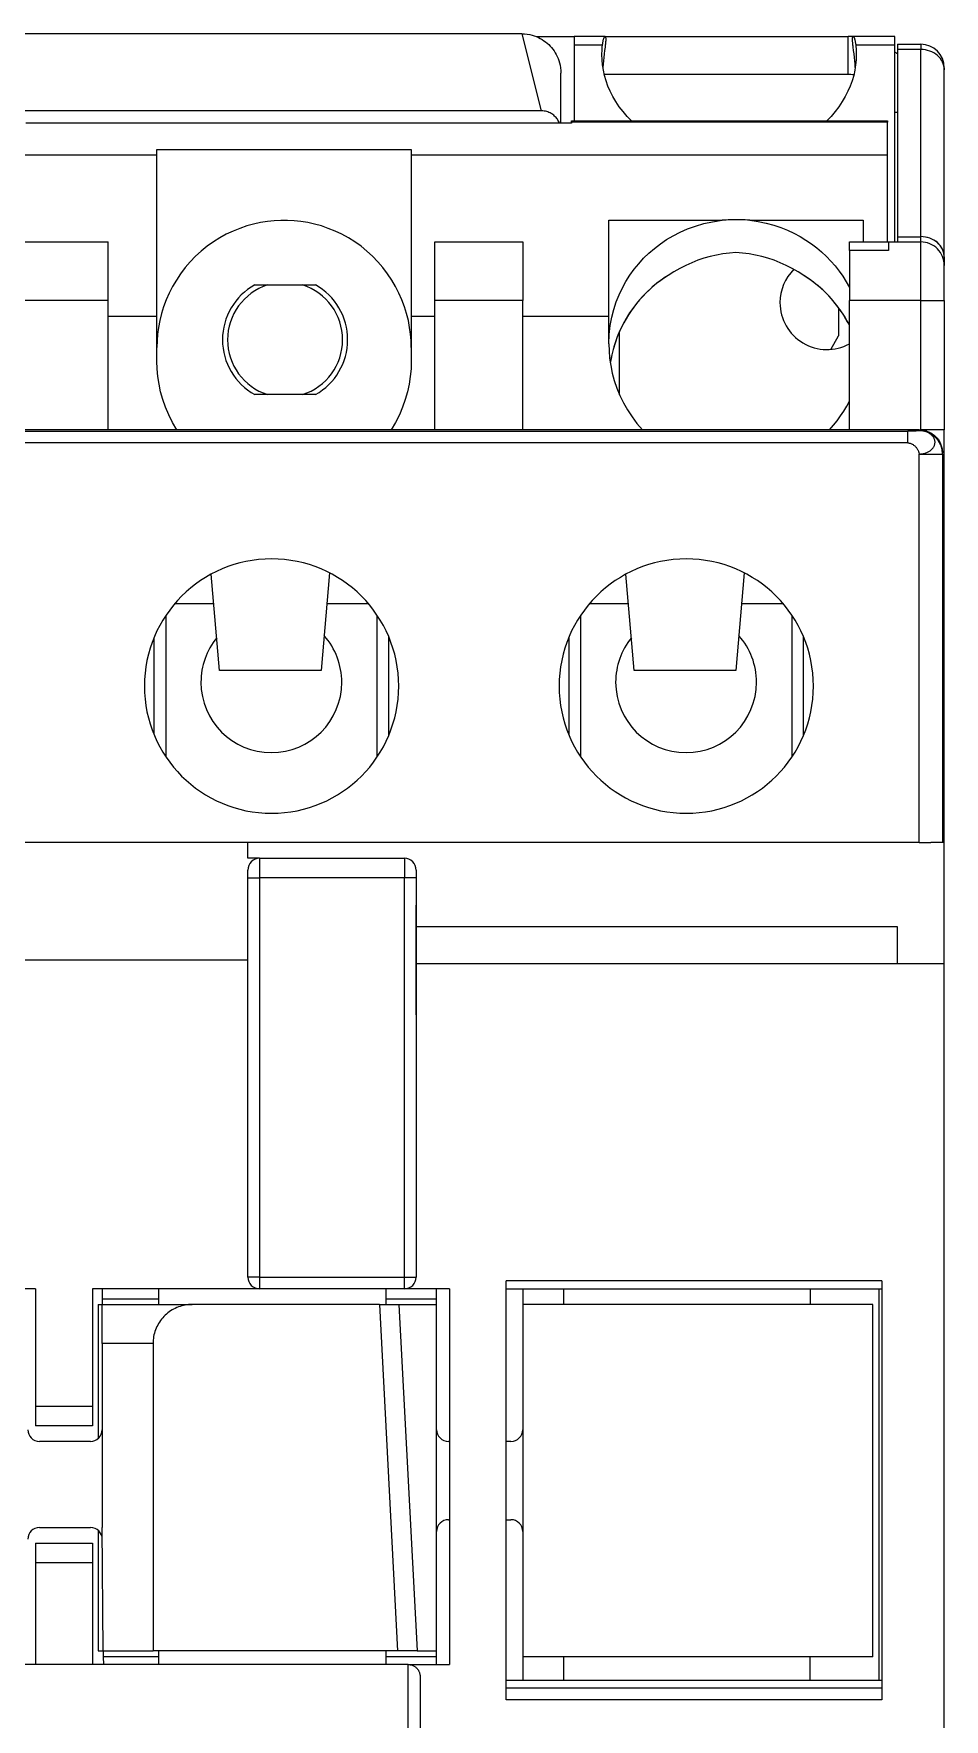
# Model space of a CAD drawing. Extents: x -20 to 1437, y -5898 to 436.
# Drawn here: x 613.5 to 636.77, y 63.1 to 106.17 of the extents above; entities that cross this region are included whole.
import ezdxf

# ---------------------------------------------------------------- set-up
doc = ezdxf.new("R2010")
doc.units = 0
doc.layers.add('MAIN-1', color=7, linetype='Continuous')

msp = doc.modelspace()

# ---------------------------------------------------------------- linework, layer by layer
at = {"layer": 'MAIN-1'}
for p, q in [((625.971, 106.167), (602.571, 106.167)), ((625.971, 106.167), (626.043, 106.165)), ((625.971, 106.167), (626.471, 104.197)), ((626.043, 106.165), (626.111, 106.158)), ((626.111, 106.158), (626.174, 106.147)), ((626.174, 106.147), (626.234, 106.133)), ((626.234, 106.133), (626.291, 106.115)), ((626.291, 106.115), (626.345, 106.094)), ((626.337, 106.097), (627.311, 106.097)), ((626.345, 106.094), (626.396, 106.071)), ((626.396, 106.071), (626.445, 106.046)), ((626.445, 106.046), (626.492, 106.019)), ((626.492, 106.019), (626.537, 105.989)), ((626.537, 105.989), (626.58, 105.958)), ((626.58, 105.958), (626.621, 105.924)), ((628.1, 106.097), (627.311, 106.097)), ((627.311, 106.097), (627.311, 104.843)), ((628.046, 105.952), (628.049, 105.97)), ((628.049, 105.97), (628.052, 105.987)), ((628.052, 105.987), (628.056, 106.002)), ((628.056, 106.002), (628.059, 106.017)), ((628.059, 106.017), (628.063, 106.031)), ((628.063, 106.031), (628.067, 106.043)), ((628.067, 106.043), (628.071, 106.054)), ((628.071, 106.054), (628.075, 106.064)), ((628.075, 106.064), (628.079, 106.073)), ((628.079, 106.073), (628.082, 106.081)), ((628.082, 106.081), (628.086, 106.087)), ((628.086, 106.087), (628.09, 106.091)), ((628.09, 106.091), (628.093, 106.095)), ((628.093, 106.095), (628.096, 106.097)), ((628.096, 106.097), (628.1, 106.097)), ((628.1, 106.097), (628.103, 106.097)), ((628.1, 106.097), (634.312, 106.097)), ((628.103, 106.097), (628.106, 106.094)), ((628.106, 106.094), (628.109, 106.09)), ((628.109, 106.09), (628.111, 106.084)), ((628.111, 106.084), (628.113, 106.077)), ((628.113, 106.077), (628.114, 106.068)), ((628.114, 105.963), (628.113, 105.943)), ((628.114, 106.068), (628.116, 106.057)), ((628.116, 105.982), (628.114, 105.963)), ((628.116, 106.057), (628.116, 106.045)), ((628.116, 106.045), (628.117, 106.031)), ((628.117, 106.016), (628.116, 106)), ((628.116, 106), (628.116, 105.982)), ((628.117, 106.031), (628.117, 106.016)), ((634.312, 105.124), (634.312, 106.097)), ((634.333, 106.097), (634.312, 106.097)), ((634.354, 106.097), (634.333, 106.097)), ((634.374, 106.096), (634.354, 106.097)), ((634.395, 106.096), (634.374, 106.096)), ((634.416, 106.095), (634.395, 106.096)), ((634.436, 106.093), (634.416, 106.095)), ((634.426, 106.044), (634.427, 106.056)), ((634.426, 106.03), (634.426, 106.044)), ((634.426, 106.015), (634.426, 106.03)), ((634.426, 105.999), (634.426, 106.015)), ((634.427, 105.981), (634.426, 105.999)), ((634.427, 106.056), (634.428, 106.067)), ((634.428, 105.962), (634.427, 105.981)), ((634.428, 106.067), (634.43, 106.076)), ((634.43, 105.942), (634.428, 105.962)), ((634.43, 106.076), (634.432, 106.084)), ((634.432, 106.084), (634.434, 106.09)), ((634.434, 106.09), (634.437, 106.094)), ((634.437, 106.094), (634.44, 106.097)), ((634.44, 106.097), (634.443, 106.097)), ((635.506, 106.097), (634.443, 106.097)), ((634.443, 106.097), (634.446, 106.097)), ((634.446, 106.097), (634.45, 106.095)), ((634.45, 106.095), (634.453, 106.091)), ((634.453, 106.091), (634.457, 106.087)), ((634.457, 106.087), (634.46, 106.081)), ((634.46, 106.081), (634.464, 106.073)), ((634.464, 106.073), (634.468, 106.064)), ((634.468, 106.064), (634.472, 106.054)), ((634.472, 106.054), (634.476, 106.043)), ((634.476, 106.043), (634.479, 106.031)), ((634.479, 106.031), (634.483, 106.017)), ((634.483, 106.017), (634.487, 106.002)), ((634.487, 106.002), (634.49, 105.987)), ((634.49, 105.987), (634.494, 105.97)), ((634.494, 105.97), (634.497, 105.952)), ((635.506, 105.871), (635.506, 106.097)), ((626.621, 105.924), (626.66, 105.889)), ((626.66, 105.889), (626.697, 105.851)), ((626.697, 105.851), (626.732, 105.812)), ((626.732, 105.812), (626.765, 105.771)), ((626.765, 105.771), (626.796, 105.727)), ((626.796, 105.727), (626.825, 105.682)), ((626.825, 105.682), (626.852, 105.634)), ((626.852, 105.634), (626.877, 105.585)), ((626.877, 105.585), (626.9, 105.533)), ((626.9, 105.533), (626.92, 105.479)), ((628.034, 105.871), (627.311, 105.871)), ((628.021, 105.635), (628.022, 105.675)), ((628.025, 105.504), (628.021, 105.635)), ((628.022, 105.675), (628.023, 105.714)), ((628.023, 105.714), (628.025, 105.754)), ((628.025, 105.754), (628.027, 105.793)), ((628.027, 105.793), (628.03, 105.832)), ((628.03, 105.832), (628.034, 105.871)), ((628.034, 105.871), (628.037, 105.893)), ((628.037, 105.893), (628.04, 105.914)), ((628.04, 105.914), (628.043, 105.933)), ((628.043, 105.933), (628.046, 105.952)), ((628.07, 105.563), (628.061, 105.476)), ((628.079, 105.649), (628.07, 105.563)), ((628.089, 105.736), (628.079, 105.649)), ((628.1, 105.822), (628.089, 105.736)), ((628.103, 105.849), (628.1, 105.822)), ((628.106, 105.875), (628.103, 105.849)), ((628.109, 105.899), (628.106, 105.875)), ((628.111, 105.921), (628.109, 105.899)), ((628.113, 105.943), (628.111, 105.921)), ((634.432, 105.921), (634.43, 105.942)), ((634.434, 105.898), (634.432, 105.921)), ((634.437, 105.874), (634.434, 105.898)), ((634.44, 105.849), (634.437, 105.874)), ((634.443, 105.822), (634.44, 105.849)), ((634.454, 105.736), (634.443, 105.822)), ((634.464, 105.649), (634.454, 105.736)), ((634.473, 105.563), (634.464, 105.649)), ((634.481, 105.476), (634.473, 105.563)), ((634.497, 105.952), (634.5, 105.933)), ((634.5, 105.933), (634.503, 105.914)), ((634.503, 105.914), (634.506, 105.893)), ((634.506, 105.893), (634.508, 105.871)), ((634.508, 105.871), (634.512, 105.832)), ((635.506, 105.871), (634.508, 105.871)), ((634.512, 105.832), (634.515, 105.793)), ((634.515, 105.793), (634.518, 105.754)), ((634.521, 105.635), (634.517, 105.504)), ((634.518, 105.754), (634.52, 105.714)), ((634.52, 105.714), (634.521, 105.675)), ((634.521, 105.675), (634.521, 105.635)), ((635.506, 100.851), (635.506, 105.871)), ((635.517, 105.694), (635.506, 105.702)), ((635.528, 105.685), (635.517, 105.694)), ((635.539, 105.677), (635.528, 105.685)), ((635.55, 105.669), (635.539, 105.677)), ((635.561, 105.66), (635.55, 105.669)), ((635.571, 105.651), (635.561, 105.66)), ((635.571, 105.897), (635.571, 105.763)), ((635.571, 105.897), (636.171, 105.897)), ((635.571, 105.763), (635.571, 100.981)), ((636.171, 105.763), (635.571, 105.763)), ((636.171, 105.897), (636.171, 105.763)), ((636.171, 100.981), (636.171, 105.763)), ((626.92, 105.479), (626.937, 105.422)), ((626.937, 105.422), (626.952, 105.362)), ((626.952, 105.362), (626.962, 105.298)), ((626.962, 105.298), (626.969, 105.23)), ((626.969, 105.23), (626.971, 105.158)), ((626.971, 103.878), (626.971, 105.158)), ((628.038, 105.371), (628.025, 105.504)), ((628.058, 105.237), (628.038, 105.371)), ((628.054, 105.39), (628.047, 105.304)), ((628.061, 105.476), (628.054, 105.39)), ((628.088, 105.102), (628.058, 105.237)), ((634.312, 105.124), (628.082, 105.124)), ((628.127, 104.967), (628.088, 105.102)), ((634.455, 105.102), (634.416, 104.967)), ((634.484, 105.237), (634.455, 105.102)), ((634.489, 105.39), (634.481, 105.476)), ((634.505, 105.371), (634.484, 105.237)), ((634.496, 105.303), (634.489, 105.39)), ((634.517, 105.504), (634.505, 105.371)), ((636.771, 105.297), (636.771, 105.244)), ((636.771, 100.461), (636.771, 105.244)), ((627.311, 104.843), (627.311, 103.939)), ((628.175, 104.831), (628.127, 104.967)), ((628.233, 104.696), (628.175, 104.831)), ((628.301, 104.563), (628.233, 104.696)), ((634.309, 104.696), (634.241, 104.563)), ((634.368, 104.831), (634.309, 104.696)), ((634.416, 104.967), (634.368, 104.831)), ((628.379, 104.432), (628.301, 104.563)), ((628.465, 104.303), (628.379, 104.432)), ((628.561, 104.177), (628.465, 104.303)), ((634.077, 104.303), (633.982, 104.177)), ((634.164, 104.432), (634.077, 104.303)), ((634.241, 104.563), (634.164, 104.432)), ((626.471, 104.197), (602.071, 104.197)), ((627.246, 103.878), (613.296, 103.878)), ((626.509, 104.196), (626.471, 104.197)), ((626.545, 104.192), (626.509, 104.196)), ((626.578, 104.186), (626.545, 104.192)), ((626.609, 104.178), (626.578, 104.186)), ((626.639, 104.168), (626.609, 104.178)), ((626.667, 104.157), (626.639, 104.168)), ((626.693, 104.145), (626.667, 104.157)), ((626.719, 104.131), (626.693, 104.145)), ((626.743, 104.116), (626.719, 104.131)), ((626.766, 104.1), (626.743, 104.116)), ((626.788, 104.083), (626.766, 104.1)), ((626.809, 104.064), (626.788, 104.083)), ((626.829, 104.045), (626.809, 104.064)), ((626.848, 104.024), (626.829, 104.045)), ((626.865, 104.003), (626.848, 104.024)), ((626.882, 103.98), (626.865, 104.003)), ((626.897, 103.956), (626.882, 103.98)), ((626.912, 103.931), (626.897, 103.956)), ((626.925, 103.905), (626.912, 103.931)), ((626.937, 103.878), (626.925, 103.905)), ((627.246, 103.909), (627.246, 103.939)), ((627.246, 103.939), (635.321, 103.939)), ((635.321, 103.909), (627.246, 103.909)), ((627.246, 103.909), (627.246, 103.878)), ((628.665, 104.056), (628.561, 104.177)), ((628.778, 103.939), (628.665, 104.056)), ((633.877, 104.056), (633.765, 103.939)), ((633.982, 104.177), (633.877, 104.056)), ((635.321, 103.939), (635.321, 103.909)), ((635.321, 103.076), (635.321, 103.909)), ((593.171, 103.076), (616.646, 103.076)), ((616.646, 103.076), (616.646, 103.205)), ((616.646, 103.205), (623.146, 103.205)), ((616.646, 98.947), (616.646, 103.076)), ((623.146, 103.205), (623.146, 103.076)), ((623.146, 103.076), (623.146, 98.947)), ((623.146, 103.076), (635.321, 103.076)), ((635.321, 100.847), (635.321, 103.076)), ((618.942, 101.254), (618.766, 101.194)), ((619.118, 101.303), (618.942, 101.254)), ((619.294, 101.341), (619.118, 101.303)), ((619.468, 101.369), (619.294, 101.341)), ((619.64, 101.387), (619.468, 101.369)), ((619.811, 101.396), (619.64, 101.387)), ((619.982, 101.396), (619.811, 101.396)), ((620.153, 101.387), (619.982, 101.396)), ((620.325, 101.369), (620.153, 101.387)), ((620.499, 101.341), (620.325, 101.369)), ((620.674, 101.303), (620.499, 101.341)), ((620.851, 101.254), (620.674, 101.303)), ((621.027, 101.194), (620.851, 101.254)), ((628.196, 98.947), (628.196, 101.399)), ((628.196, 101.399), (631.092, 101.399)), ((630.209, 101.179), (630.409, 101.252)), ((630.409, 101.252), (630.622, 101.314)), ((630.622, 101.314), (630.849, 101.364)), ((630.849, 101.364), (631.092, 101.399)), ((631.143, 101.403), (631.092, 101.399)), ((631.193, 101.407), (631.143, 101.403)), ((631.244, 101.409), (631.193, 101.407)), ((631.295, 101.412), (631.244, 101.409)), ((631.345, 101.413), (631.295, 101.412)), ((631.396, 101.414), (631.345, 101.413)), ((631.446, 101.415), (631.396, 101.414)), ((631.505, 101.414), (631.446, 101.415)), ((631.564, 101.413), (631.505, 101.414)), ((631.623, 101.411), (631.564, 101.413)), ((631.682, 101.408), (631.623, 101.411)), ((631.741, 101.404), (631.682, 101.408)), ((631.8, 101.399), (631.741, 101.404)), ((631.8, 101.399), (632.017, 101.368)), ((631.8, 101.399), (634.696, 101.399)), ((632.017, 101.368), (632.22, 101.326)), ((632.22, 101.326), (632.412, 101.274)), ((632.412, 101.274), (632.594, 101.213)), ((634.696, 101.399), (634.696, 100.847)), ((613.146, 100.847), (615.396, 100.847)), ((615.396, 99.347), (615.396, 100.847)), ((618.088, 100.848), (617.929, 100.735)), ((618.251, 100.95), (618.088, 100.848)), ((618.419, 101.042), (618.251, 100.95)), ((618.591, 101.124), (618.419, 101.042)), ((618.766, 101.194), (618.591, 101.124)), ((621.201, 101.124), (621.027, 101.194)), ((621.373, 101.042), (621.201, 101.124)), ((621.541, 100.95), (621.373, 101.042)), ((621.705, 100.848), (621.541, 100.95)), ((621.863, 100.735), (621.705, 100.848)), ((623.746, 100.847), (625.996, 100.847)), ((623.746, 99.347), (623.746, 100.847)), ((625.996, 100.847), (625.996, 99.347)), ((629.363, 100.681), (629.514, 100.797)), ((629.514, 100.797), (629.673, 100.905)), ((629.673, 100.905), (629.842, 101.004)), ((629.842, 101.004), (630.021, 101.096)), ((630.021, 101.096), (630.209, 101.179)), ((632.594, 101.213), (632.766, 101.144)), ((632.766, 101.144), (632.929, 101.068)), ((632.929, 101.068), (633.085, 100.985)), ((633.085, 100.985), (633.234, 100.895)), ((633.234, 100.895), (633.375, 100.8)), ((633.375, 100.8), (633.509, 100.698)), ((634.346, 100.632), (634.346, 100.847)), ((634.346, 100.847), (635.346, 100.847)), ((635.321, 100.851), (635.506, 100.851)), ((635.346, 100.847), (635.346, 100.632)), ((635.346, 100.847), (636.171, 100.847)), ((635.506, 100.847), (635.506, 100.851)), ((635.571, 100.981), (635.571, 100.847)), ((635.571, 100.981), (636.171, 100.981)), ((636.171, 100.847), (636.171, 100.981)), ((636.171, 99.347), (636.171, 100.847)), ((617.633, 100.48), (617.497, 100.339)), ((617.777, 100.612), (617.633, 100.48)), ((617.929, 100.735), (617.777, 100.612)), ((622.015, 100.612), (621.863, 100.735)), ((622.16, 100.48), (622.015, 100.612)), ((622.296, 100.339), (622.16, 100.48)), ((628.961, 100.291), (629.087, 100.428)), ((629.087, 100.428), (629.221, 100.558)), ((629.221, 100.558), (629.363, 100.681)), ((630.47, 100.377), (630.315, 100.316)), ((630.628, 100.43), (630.47, 100.377)), ((630.787, 100.475), (630.628, 100.43)), ((630.949, 100.512), (630.787, 100.475)), ((631.113, 100.541), (630.949, 100.512)), ((631.278, 100.561), (631.113, 100.541)), ((631.446, 100.574), (631.278, 100.561)), ((631.614, 100.561), (631.446, 100.574)), ((631.78, 100.541), (631.614, 100.561)), ((631.943, 100.512), (631.78, 100.541)), ((632.105, 100.475), (631.943, 100.512)), ((632.265, 100.43), (632.105, 100.475)), ((632.422, 100.377), (632.265, 100.43)), ((632.578, 100.316), (632.422, 100.377)), ((633.509, 100.698), (633.636, 100.59)), ((633.636, 100.59), (633.757, 100.477)), ((633.757, 100.477), (633.871, 100.358)), ((633.871, 100.358), (633.98, 100.233)), ((634.346, 100.632), (634.346, 99.347)), ((635.346, 100.632), (634.346, 100.632)), ((636.771, 100.462), (636.771, 100.397)), ((636.771, 100.397), (636.771, 100.344)), ((617.252, 100.035), (617.144, 99.874)), ((617.37, 100.191), (617.252, 100.035)), ((617.497, 100.339), (617.37, 100.191)), ((622.423, 100.191), (622.296, 100.339)), ((622.54, 100.035), (622.423, 100.191)), ((622.648, 99.874), (622.54, 100.035)), ((628.634, 99.837), (628.734, 99.995)), ((628.734, 99.995), (628.844, 100.147)), ((628.844, 100.147), (628.961, 100.291)), ((629.861, 100.086), (629.714, 99.992)), ((630.01, 100.171), (629.861, 100.086)), ((630.161, 100.248), (630.01, 100.171)), ((630.315, 100.316), (630.161, 100.248)), ((632.731, 100.248), (632.578, 100.316)), ((632.883, 100.171), (632.731, 100.248)), ((633.032, 100.086), (632.883, 100.171)), ((633.179, 99.992), (633.032, 100.086)), ((633.98, 100.233), (634.081, 100.104)), ((634.081, 100.104), (634.176, 99.968)), ((634.176, 99.968), (634.265, 99.827)), ((636.771, 100.344), (636.771, 100.302)), ((636.771, 100.302), (636.771, 100.272)), ((636.771, 100.272), (636.771, 100.253)), ((636.771, 100.253), (636.771, 100.247)), ((636.771, 99.347), (636.771, 100.247)), ((616.959, 99.538), (616.883, 99.365)), ((617.047, 99.708), (616.959, 99.538)), ((617.144, 99.874), (617.047, 99.708)), ((619.147, 99.747), (620.696, 99.747)), ((622.746, 99.708), (622.648, 99.874)), ((622.833, 99.538), (622.746, 99.708)), ((622.909, 99.365), (622.833, 99.538)), ((628.386, 99.313), (628.459, 99.496)), ((628.459, 99.496), (628.542, 99.67)), ((628.542, 99.67), (628.634, 99.837)), ((634.265, 99.827), (634.346, 99.679)), ((615.396, 99.347), (613.146, 99.347)), ((615.396, 96.047), (615.396, 99.347)), ((616.818, 99.191), (616.764, 99.015)), ((616.883, 99.365), (616.818, 99.191)), ((622.974, 99.191), (622.909, 99.365)), ((623.028, 99.015), (622.974, 99.191)), ((623.746, 96.047), (623.746, 99.347)), ((625.996, 99.347), (623.746, 99.347)), ((625.996, 96.047), (625.996, 99.347)), ((628.27, 98.921), (628.322, 99.122)), ((628.322, 99.122), (628.386, 99.313)), ((634.071, 99.165), (634.071, 98.444)), ((634.346, 96.047), (634.346, 99.347)), ((636.171, 99.347), (634.346, 99.347)), ((636.171, 99.347), (636.771, 99.347)), ((636.171, 96.047), (636.171, 99.347)), ((636.771, 99.347), (636.771, 96.047)), ((615.396, 98.947), (616.646, 98.947)), ((616.646, 97.797), (616.646, 98.947)), ((616.688, 98.663), (616.664, 98.488)), ((616.721, 98.838), (616.688, 98.663)), ((616.764, 99.015), (616.721, 98.838)), ((623.072, 98.838), (623.028, 99.015)), ((623.105, 98.663), (623.072, 98.838)), ((623.128, 98.488), (623.105, 98.663)), ((623.146, 98.947), (623.746, 98.947)), ((623.146, 98.947), (623.146, 97.797)), ((625.996, 98.947), (628.196, 98.947)), ((628.196, 98.247), (628.196, 98.947)), ((628.205, 98.485), (628.231, 98.709)), ((628.231, 98.709), (628.27, 98.921)), ((616.651, 98.316), (616.646, 98.147)), ((616.664, 98.488), (616.651, 98.316)), ((623.142, 98.316), (623.128, 98.488)), ((623.146, 98.147), (623.142, 98.316)), ((628.196, 98.247), (628.205, 98.485)), ((628.196, 98.247), (628.202, 98.063)), ((628.471, 96.94), (628.471, 98.561)), ((633.874, 98.102), (634.071, 98.444)), ((616.652, 97.607), (616.646, 97.797)), ((623.146, 97.797), (623.141, 97.607)), ((628.202, 98.063), (628.218, 97.876)), ((628.218, 97.876), (628.245, 97.686)), ((616.669, 97.412), (616.652, 97.607)), ((616.699, 97.215), (616.669, 97.412)), ((623.123, 97.412), (623.094, 97.215)), ((623.141, 97.607), (623.123, 97.412)), ((628.245, 97.686), (628.285, 97.494)), ((628.285, 97.494), (628.337, 97.303)), ((616.741, 97.017), (616.699, 97.215)), ((616.797, 96.819), (616.741, 97.017)), ((620.696, 96.947), (619.147, 96.947)), ((623.051, 97.017), (622.995, 96.819)), ((623.094, 97.215), (623.051, 97.017)), ((628.337, 97.303), (628.401, 97.112)), ((628.401, 97.112), (628.479, 96.922)), ((628.479, 96.922), (628.57, 96.736)), ((616.867, 96.621), (616.797, 96.819)), ((616.95, 96.426), (616.867, 96.621)), ((622.926, 96.621), (622.842, 96.426)), ((622.995, 96.819), (622.926, 96.621)), ((628.57, 96.736), (628.673, 96.554)), ((628.673, 96.554), (628.789, 96.378)), ((634.118, 96.4), (634.2, 96.524)), ((634.2, 96.524), (634.276, 96.652)), ((634.276, 96.652), (634.346, 96.782)), ((636.126, 96.047), (592.426, 96.047)), ((617.048, 96.234), (616.95, 96.426)), ((617.159, 96.047), (617.048, 96.234)), ((622.745, 96.234), (622.633, 96.047)), ((622.842, 96.426), (622.745, 96.234)), ((628.789, 96.378), (628.916, 96.209)), ((628.916, 96.209), (629.054, 96.047)), ((633.838, 96.047), (633.937, 96.161)), ((633.937, 96.161), (634.031, 96.278)), ((634.031, 96.278), (634.118, 96.4)), ((636.126, 96.047), (636.155, 96.047)), ((636.126, 96.025), (636.126, 96.047)), ((636.155, 96.047), (636.183, 96.045)), ((636.771, 96.047), (636.171, 96.047)), ((636.771, 85.497), (636.771, 96.047)), ((592.711, 96.01), (635.842, 96.01)), ((635.842, 95.71), (592.711, 95.71)), ((635.855, 96.01), (635.842, 96.01)), ((635.842, 95.71), (635.842, 96.01)), ((635.842, 95.71), (635.857, 95.71)), ((635.869, 96.01), (635.855, 96.01)), ((635.857, 95.71), (635.872, 95.708)), ((635.883, 96.01), (635.869, 96.01)), ((635.872, 95.708), (635.887, 95.705)), ((635.898, 96.01), (635.883, 96.01)), ((635.887, 95.705), (635.902, 95.701)), ((635.912, 96.01), (635.898, 96.01)), ((635.902, 95.701), (635.917, 95.696)), ((635.927, 96.011), (635.912, 96.01)), ((635.917, 95.696), (635.931, 95.69)), ((635.942, 96.011), (635.927, 96.011)), ((635.931, 95.69), (635.946, 95.683)), ((635.957, 96.012), (635.942, 96.011)), ((635.946, 95.683), (635.96, 95.676)), ((635.972, 96.012), (635.957, 96.012)), ((635.96, 95.676), (635.974, 95.667)), ((635.987, 96.013), (635.972, 96.012)), ((635.974, 95.667), (635.988, 95.658)), ((636.001, 96.013), (635.987, 96.013)), ((635.988, 95.658), (636.001, 95.648)), ((636.014, 96.014), (636.001, 96.013)), ((636.001, 95.648), (636.014, 95.637)), ((636.027, 96.014), (636.014, 96.014)), ((636.014, 95.637), (636.027, 95.625)), ((636.04, 96.015), (636.027, 96.014)), ((636.027, 95.625), (636.038, 95.613)), ((636.051, 96.016), (636.04, 96.015)), ((636.062, 96.016), (636.051, 96.016)), ((636.073, 96.017), (636.062, 96.016)), ((636.083, 96.018), (636.073, 96.017)), ((636.092, 96.019), (636.083, 96.018)), ((636.1, 96.019), (636.092, 96.019)), ((636.107, 96.02), (636.1, 96.019)), ((636.113, 96.021), (636.107, 96.02)), ((636.118, 96.022), (636.113, 96.021)), ((636.121, 96.022), (636.118, 96.022)), ((636.124, 96.023), (636.121, 96.022)), ((636.126, 96.024), (636.124, 96.023)), ((636.126, 96.025), (636.126, 96.024)), ((636.148, 96.024), (636.126, 96.025)), ((636.17, 96.023), (636.148, 96.024)), ((636.191, 96.021), (636.17, 96.023)), ((636.183, 96.045), (636.21, 96.042)), ((636.212, 96.018), (636.191, 96.021)), ((636.21, 96.042), (636.237, 96.037)), ((636.233, 96.014), (636.212, 96.018)), ((636.254, 96.01), (636.233, 96.014)), ((636.237, 96.037), (636.264, 96.031)), ((636.274, 96.005), (636.254, 96.01)), ((636.264, 96.031), (636.291, 96.024)), ((636.294, 95.999), (636.274, 96.005)), ((636.291, 96.024), (636.317, 96.016)), ((636.314, 95.992), (636.294, 95.999)), ((636.332, 95.984), (636.314, 95.992)), ((636.317, 96.016), (636.343, 96.007)), ((636.351, 95.976), (636.332, 95.984)), ((636.343, 96.007), (636.368, 95.996)), ((636.369, 95.967), (636.351, 95.976)), ((636.368, 95.996), (636.393, 95.984)), ((636.386, 95.957), (636.369, 95.967)), ((636.402, 95.947), (636.386, 95.957)), ((636.393, 95.984), (636.418, 95.971)), ((636.418, 95.936), (636.402, 95.947)), ((636.418, 95.971), (636.442, 95.957)), ((636.433, 95.924), (636.418, 95.936)), ((636.447, 95.912), (636.433, 95.924)), ((636.442, 95.957), (636.465, 95.942)), ((636.46, 95.899), (636.447, 95.912)), ((636.472, 95.886), (636.46, 95.899)), ((636.465, 95.942), (636.488, 95.926)), ((636.483, 95.873), (636.472, 95.886)), ((636.493, 95.859), (636.483, 95.873)), ((636.488, 95.926), (636.509, 95.909)), ((636.502, 95.845), (636.493, 95.859)), ((636.495, 95.601), (636.504, 95.615)), ((636.51, 95.83), (636.502, 95.845)), ((636.504, 95.615), (636.511, 95.63)), ((636.509, 95.909), (636.53, 95.891)), ((636.516, 95.816), (636.51, 95.83)), ((636.511, 95.63), (636.518, 95.645)), ((636.522, 95.801), (636.516, 95.816)), ((636.518, 95.645), (636.523, 95.66)), ((636.527, 95.785), (636.522, 95.801)), ((636.523, 95.66), (636.528, 95.676)), ((636.53, 95.77), (636.527, 95.785)), ((636.528, 95.676), (636.531, 95.691)), ((636.53, 95.891), (636.55, 95.872)), ((636.532, 95.754), (636.53, 95.77)), ((636.531, 95.691), (636.533, 95.707)), ((636.534, 95.739), (636.532, 95.754)), ((636.533, 95.707), (636.534, 95.723)), ((636.534, 95.723), (636.534, 95.739)), ((636.55, 95.872), (636.569, 95.852)), ((636.569, 95.852), (636.588, 95.831)), ((636.588, 95.831), (636.605, 95.809)), ((636.605, 95.809), (636.621, 95.786)), ((636.621, 95.786), (636.636, 95.763)), ((636.636, 95.763), (636.65, 95.739)), ((636.65, 95.739), (636.663, 95.714)), ((636.663, 95.714), (636.675, 95.689)), ((636.675, 95.689), (636.686, 95.664)), ((636.686, 95.664), (636.695, 95.638)), ((636.695, 95.638), (636.703, 95.611)), ((636.038, 95.613), (636.05, 95.601)), ((636.05, 95.601), (636.061, 95.588)), ((636.061, 95.588), (636.071, 95.574)), ((636.071, 95.574), (636.08, 95.561)), ((636.08, 95.561), (636.089, 95.546)), ((636.089, 95.546), (636.097, 95.532)), ((636.097, 95.532), (636.104, 95.517)), ((636.104, 95.517), (636.11, 95.502)), ((636.11, 95.502), (636.115, 95.487)), ((636.115, 95.487), (636.119, 95.472)), ((636.119, 95.472), (636.123, 95.456)), ((636.123, 95.456), (636.125, 95.441)), ((636.125, 95.441), (636.126, 95.426)), ((636.126, 95.426), (636.15, 95.427)), ((636.126, 85.497), (636.126, 95.426)), ((636.126, 95.426), (636.726, 95.426)), ((636.15, 95.427), (636.173, 95.429)), ((636.173, 95.429), (636.196, 95.432)), ((636.196, 95.432), (636.218, 95.435)), ((636.218, 95.435), (636.24, 95.44)), ((636.24, 95.44), (636.262, 95.445)), ((636.262, 95.445), (636.283, 95.451)), ((636.283, 95.451), (636.303, 95.457)), ((636.303, 95.457), (636.322, 95.465)), ((636.322, 95.465), (636.341, 95.473)), ((636.341, 95.473), (636.359, 95.482)), ((636.359, 95.482), (636.376, 95.492)), ((636.376, 95.492), (636.393, 95.502)), ((636.393, 95.502), (636.409, 95.513)), ((636.409, 95.513), (636.424, 95.524)), ((636.424, 95.524), (636.438, 95.536)), ((636.438, 95.536), (636.451, 95.548)), ((636.451, 95.548), (636.464, 95.561)), ((636.464, 95.561), (636.475, 95.574)), ((636.475, 95.574), (636.486, 95.587)), ((636.486, 95.587), (636.495, 95.601)), ((636.703, 95.611), (636.71, 95.585)), ((636.71, 95.585), (636.716, 95.558)), ((636.716, 95.558), (636.72, 95.531)), ((636.72, 95.531), (636.724, 95.503)), ((636.724, 95.503), (636.726, 95.475)), ((636.726, 95.475), (636.726, 95.447)), ((636.726, 95.426), (636.726, 95.447)), ((636.726, 95.426), (636.726, 85.497)), ((618.246, 89.897), (618.035, 92.359)), ((621.06, 92.389), (620.846, 89.897)), ((628.846, 89.897), (628.635, 92.359)), ((631.66, 92.389), (631.446, 89.897)), ((618.101, 91.597), (617.096, 91.597)), ((622.057, 91.597), (620.992, 91.597)), ((622.271, 91.314), (622.271, 87.681)), ((628.701, 91.597), (627.696, 91.597)), ((632.657, 91.597), (631.592, 91.597)), ((632.871, 91.314), (632.871, 87.681)), ((616.871, 91.299), (616.871, 87.696)), ((627.471, 91.299), (627.471, 87.696)), ((616.571, 90.735), (616.571, 88.259)), ((622.571, 88.235), (622.571, 90.759)), ((627.171, 90.735), (627.171, 88.259)), ((633.171, 88.235), (633.171, 90.759)), ((620.846, 89.897), (618.246, 89.897)), ((631.446, 89.897), (628.846, 89.897)), ((636.126, 85.497), (592.426, 85.497)), ((618.971, 85.497), (609.571, 85.497)), ((615.546, 85.497), (615.546, 85.497)), ((616.571, 85.497), (616.571, 85.497)), ((616.871, 85.497), (616.871, 85.497)), ((618.971, 85.097), (618.971, 85.497)), ((636.126, 85.497), (636.428, 85.497)), ((636.771, 85.497), (636.426, 85.497)), ((636.771, 82.397), (636.771, 85.497)), ((619.271, 85.097), (618.971, 85.097)), ((619.271, 85.097), (622.971, 85.097)), ((619.271, 85.097), (619.271, 84.597)), ((622.971, 85.097), (622.971, 84.597)), ((618.971, 84.597), (618.971, 84.797)), ((618.971, 74.397), (618.971, 84.597)), ((618.971, 84.597), (619.271, 84.597)), ((622.971, 84.597), (619.271, 84.597)), ((619.271, 84.597), (619.271, 74.397)), ((622.971, 74.397), (622.971, 84.597)), ((623.271, 84.597), (622.971, 84.597)), ((623.271, 84.797), (623.271, 84.597)), ((623.271, 84.597), (623.271, 74.397)), ((623.271, 81.097), (623.271, 83.897)), ((635.571, 83.347), (623.271, 83.347)), ((635.571, 82.397), (635.571, 83.347)), ((618.971, 82.497), (609.571, 82.497)), ((636.771, 82.397), (623.271, 82.397)), ((636.771, 55.797), (636.771, 82.397)), ((613.546, 74.097), (609.271, 74.097)), ((613.546, 74.097), (613.546, 71.097)), ((614.996, 74.097), (614.996, 71.097)), ((619.271, 74.097), (614.996, 74.097)), ((615.246, 74.097), (615.246, 73.844)), ((616.696, 73.844), (616.696, 74.097)), ((619.271, 74.397), (618.971, 74.397)), ((619.271, 74.397), (622.971, 74.397)), ((619.271, 74.397), (619.271, 74.097)), ((622.971, 74.097), (619.271, 74.097)), ((622.496, 74.097), (622.496, 73.844)), ((622.971, 74.397), (623.271, 74.397)), ((622.971, 74.097), (622.971, 74.397)), ((624.121, 74.097), (622.971, 74.097)), ((623.796, 73.844), (623.796, 74.097)), ((624.121, 74.097), (624.121, 64.497)), ((625.571, 63.597), (625.571, 74.297)), ((635.171, 74.297), (625.571, 74.297)), ((625.571, 74.097), (635.171, 74.097)), ((625.996, 74.097), (625.996, 73.697)), ((627.046, 73.697), (627.046, 74.097)), ((633.346, 74.097), (633.346, 73.697)), ((635.096, 74.097), (635.096, 64.097)), ((635.171, 74.297), (635.171, 63.597)), ((615.146, 73.697), (615.146, 70.274)), ((615.146, 73.697), (615.246, 73.697)), ((615.246, 73.844), (615.246, 73.697)), ((615.246, 73.844), (616.696, 73.844)), ((615.246, 72.697), (615.246, 73.697)), ((615.246, 73.697), (617.545, 73.697)), ((616.696, 73.697), (616.696, 73.844)), ((617.28, 73.661), (617.237, 73.648)), ((617.323, 73.672), (617.28, 73.661)), ((617.367, 73.681), (617.323, 73.672)), ((617.411, 73.688), (617.367, 73.681)), ((617.456, 73.693), (617.411, 73.688)), ((617.501, 73.696), (617.456, 73.693)), ((617.546, 73.697), (617.501, 73.696)), ((622.333, 73.697), (617.546, 73.697)), ((622.333, 73.697), (622.333, 73.697)), ((622.333, 73.697), (622.333, 73.697)), ((622.333, 73.697), (622.333, 73.697)), ((622.333, 73.697), (622.333, 73.697)), ((622.333, 73.697), (622.333, 73.697)), ((622.333, 73.697), (622.333, 73.697)), ((622.333, 73.697), (622.797, 64.847)), ((622.333, 73.697), (622.357, 73.697)), ((622.357, 73.697), (622.38, 73.697)), ((622.38, 73.697), (622.403, 73.697)), ((622.403, 73.697), (622.426, 73.697)), ((622.426, 73.697), (622.448, 73.697)), ((622.448, 73.697), (622.47, 73.697)), ((622.47, 73.697), (622.492, 73.697)), ((622.492, 73.697), (622.514, 73.697)), ((622.496, 73.844), (622.496, 73.697)), ((622.496, 73.844), (623.796, 73.844)), ((622.514, 73.697), (622.535, 73.697)), ((622.535, 73.697), (622.556, 73.697)), ((622.556, 73.697), (622.576, 73.697)), ((622.576, 73.697), (622.596, 73.697)), ((622.596, 73.697), (622.615, 73.697)), ((622.615, 73.697), (622.634, 73.697)), ((622.634, 73.697), (622.652, 73.697)), ((622.652, 73.697), (622.67, 73.697)), ((622.67, 73.697), (622.686, 73.697)), ((622.686, 73.697), (622.702, 73.697)), ((622.702, 73.697), (622.717, 73.697)), ((622.717, 73.697), (622.732, 73.697)), ((622.732, 73.697), (622.745, 73.697)), ((622.745, 73.697), (622.758, 73.697)), ((622.758, 73.697), (622.769, 73.697)), ((622.769, 73.697), (622.78, 73.697)), ((622.78, 73.697), (622.79, 73.697)), ((622.79, 73.697), (622.799, 73.697)), ((622.799, 73.697), (622.807, 73.697)), ((622.807, 73.697), (622.813, 73.697)), ((622.813, 73.697), (622.819, 73.697)), ((622.819, 73.697), (622.824, 73.697)), ((622.824, 73.697), (622.828, 73.697)), ((622.828, 73.697), (622.83, 73.697)), ((622.83, 73.697), (622.832, 73.697)), ((622.832, 73.697), (622.832, 73.697)), ((622.832, 73.697), (623.796, 73.697)), ((622.832, 73.697), (623.296, 64.847)), ((623.796, 73.697), (623.796, 73.844)), ((623.796, 64.847), (623.796, 73.697)), ((625.996, 73.697), (625.996, 64.697)), ((634.946, 73.697), (625.996, 73.697)), ((634.946, 64.697), (634.946, 73.697)), ((616.712, 73.248), (616.688, 73.21)), ((616.737, 73.285), (616.712, 73.248)), ((616.765, 73.321), (616.737, 73.285)), ((616.793, 73.355), (616.765, 73.321)), ((616.824, 73.388), (616.793, 73.355)), ((616.855, 73.42), (616.824, 73.388)), ((616.888, 73.45), (616.855, 73.42)), ((616.923, 73.479), (616.888, 73.45)), ((616.958, 73.506), (616.923, 73.479)), ((616.995, 73.532), (616.958, 73.506)), ((617.033, 73.556), (616.995, 73.532)), ((617.072, 73.578), (617.033, 73.556)), ((617.113, 73.598), (617.072, 73.578)), ((617.153, 73.617), (617.113, 73.598)), ((617.195, 73.634), (617.153, 73.617)), ((617.237, 73.648), (617.195, 73.634)), ((616.555, 72.832), (616.55, 72.788)), ((616.562, 72.876), (616.555, 72.832)), ((616.571, 72.92), (616.562, 72.876)), ((616.582, 72.963), (616.571, 72.92)), ((616.595, 73.006), (616.582, 72.963)), ((616.61, 73.048), (616.595, 73.006)), ((616.627, 73.09), (616.61, 73.048)), ((616.645, 73.131), (616.627, 73.09)), ((616.666, 73.171), (616.645, 73.131)), ((616.688, 73.21), (616.666, 73.171)), ((615.246, 72.697), (615.246, 67.997)), ((616.546, 72.697), (615.246, 72.697)), ((616.547, 72.743), (616.546, 72.697)), ((616.546, 72.697), (616.546, 64.847)), ((616.55, 72.788), (616.547, 72.743)), ((613.546, 71.097), (614.996, 71.097)), ((613.546, 71.097), (613.546, 70.597)), ((614.996, 71.097), (614.996, 70.597)), ((614.996, 70.597), (613.546, 70.597)), ((614.946, 70.197), (613.646, 70.197)), ((624.121, 70.197), (624.096, 70.197)), ((625.696, 70.197), (625.571, 70.197)), ((624.096, 68.197), (624.121, 68.197)), ((625.571, 68.197), (625.696, 68.197)), ((613.644, 67.997), (614.949, 67.997)), ((615.146, 67.923), (615.146, 64.847)), ((615.274, 64.847), (615.246, 67.997)), ((613.546, 67.597), (613.546, 67.097)), ((613.546, 67.597), (614.996, 67.597)), ((614.996, 67.597), (614.996, 67.097)), ((613.546, 67.097), (613.546, 64.497)), ((614.996, 67.097), (613.546, 67.097)), ((614.996, 67.097), (614.996, 64.497)), ((615.146, 64.847), (615.274, 64.847)), ((615.274, 64.847), (616.546, 64.847)), ((615.274, 64.847), (615.274, 64.847)), ((615.274, 64.847), (615.274, 64.846)), ((615.274, 64.846), (615.274, 64.844)), ((615.274, 64.844), (615.274, 64.841)), ((615.274, 64.841), (615.274, 64.837)), ((615.274, 64.837), (615.274, 64.832)), ((615.274, 64.832), (615.274, 64.827)), ((615.274, 64.827), (615.274, 64.821)), ((615.274, 64.821), (615.274, 64.814)), ((615.274, 64.814), (615.274, 64.806)), ((615.274, 64.806), (615.274, 64.797)), ((615.274, 64.797), (615.274, 64.788)), ((615.274, 64.788), (615.274, 64.777)), ((615.274, 64.777), (615.274, 64.766)), ((615.274, 64.766), (615.275, 64.754)), ((615.275, 64.754), (615.275, 64.741)), ((615.275, 64.741), (615.275, 64.727)), ((615.275, 64.727), (615.275, 64.713)), ((615.275, 64.713), (615.275, 64.697)), ((616.696, 64.697), (615.275, 64.697)), ((615.275, 64.697), (615.277, 64.497)), ((622.797, 64.847), (616.546, 64.847)), ((616.696, 64.697), (616.696, 64.847)), ((616.696, 64.497), (616.696, 64.697)), ((622.496, 64.847), (622.496, 64.697)), ((622.496, 64.697), (622.496, 64.497)), ((623.796, 64.697), (622.496, 64.697)), ((622.797, 64.847), (622.797, 64.847)), ((622.797, 64.847), (622.797, 64.847)), ((622.797, 64.847), (622.797, 64.847)), ((622.797, 64.847), (622.797, 64.847)), ((622.797, 64.847), (622.797, 64.847)), ((622.797, 64.847), (622.797, 64.847)), ((622.821, 64.847), (622.797, 64.847)), ((622.844, 64.847), (622.821, 64.847)), ((622.867, 64.847), (622.844, 64.847)), ((622.89, 64.847), (622.867, 64.847)), ((622.912, 64.847), (622.89, 64.847)), ((622.934, 64.847), (622.912, 64.847)), ((622.956, 64.847), (622.934, 64.847)), ((622.977, 64.847), (622.956, 64.847)), ((622.999, 64.847), (622.977, 64.847)), ((623.019, 64.847), (622.999, 64.847)), ((623.04, 64.847), (623.019, 64.847)), ((623.06, 64.847), (623.04, 64.847)), ((623.079, 64.847), (623.06, 64.847)), ((623.098, 64.847), (623.079, 64.847)), ((623.116, 64.847), (623.098, 64.847)), ((623.134, 64.847), (623.116, 64.847)), ((623.15, 64.847), (623.134, 64.847)), ((623.166, 64.847), (623.15, 64.847)), ((623.181, 64.847), (623.166, 64.847)), ((623.195, 64.847), (623.181, 64.847)), ((623.209, 64.847), (623.195, 64.847)), ((623.222, 64.847), (623.209, 64.847)), ((623.233, 64.847), (623.222, 64.847)), ((623.244, 64.847), (623.233, 64.847)), ((623.254, 64.847), (623.244, 64.847)), ((623.263, 64.847), (623.254, 64.847)), ((623.27, 64.847), (623.263, 64.847)), ((623.277, 64.847), (623.27, 64.847)), ((623.283, 64.847), (623.277, 64.847)), ((623.288, 64.847), (623.283, 64.847)), ((623.291, 64.847), (623.288, 64.847)), ((623.294, 64.847), (623.291, 64.847)), ((623.296, 64.847), (623.294, 64.847)), ((623.296, 64.847), (623.796, 64.847)), ((623.296, 64.847), (623.296, 64.847)), ((623.796, 64.697), (623.796, 64.847)), ((623.796, 64.497), (623.796, 64.697)), ((625.996, 64.697), (625.996, 64.097)), ((634.946, 64.697), (625.996, 64.697)), ((627.046, 64.097), (627.046, 64.697)), ((633.346, 64.097), (633.346, 64.697)), ((623.071, 64.497), (605.471, 64.497)), ((623.071, 64.497), (624.121, 64.497)), ((623.071, 64.497), (623.088, 64.497)), ((623.071, 60.697), (623.071, 64.497)), ((623.088, 64.497), (623.105, 64.496)), ((623.105, 64.496), (623.121, 64.493)), ((623.121, 64.493), (623.138, 64.49)), ((623.138, 64.49), (623.155, 64.486)), ((623.155, 64.486), (623.171, 64.48)), ((623.171, 64.48), (623.188, 64.474)), ((623.188, 64.474), (623.204, 64.466)), ((623.204, 64.466), (623.22, 64.458)), ((623.22, 64.458), (623.235, 64.448)), ((623.235, 64.448), (623.25, 64.438)), ((623.25, 64.438), (623.264, 64.428)), ((623.264, 64.428), (623.276, 64.416)), ((623.276, 64.416), (623.288, 64.404)), ((623.288, 64.404), (623.3, 64.392)), ((623.3, 64.392), (623.31, 64.379)), ((623.31, 64.379), (623.319, 64.366)), ((623.319, 64.366), (623.328, 64.353)), ((623.328, 64.353), (623.336, 64.339)), ((623.336, 64.339), (623.343, 64.325)), ((623.343, 64.325), (623.35, 64.309)), ((623.35, 64.309), (623.356, 64.293)), ((623.356, 64.293), (623.361, 64.276)), ((623.361, 64.276), (623.365, 64.257)), ((623.365, 64.257), (623.368, 64.238)), ((623.368, 64.238), (623.371, 64.218)), ((623.371, 64.218), (623.371, 64.197)), ((623.371, 64.197), (623.371, 60.697)), ((625.571, 64.097), (635.171, 64.097)), ((625.571, 63.897), (635.171, 63.897)), ((635.171, 63.597), (625.571, 63.597))]:
    msp.add_line(p, q, dxfattribs=at)
for centre, radius, start, end in [((636.171, 105.297), 0.6, 0, 90), ((636.171, 100.247), 0.6, 359.9997, 90), ((633.771, 99.297), 1.2, 134.8559, 180), ((619.921, 98.347), 1.6, 118.955, 241.045), ((619.921, 98.347), 1.47, 107.7528, 180), ((619.921, 98.347), 1.47, 0, 72.2472), ((619.921, 98.347), 1.6, 298.955, 61.045), ((633.771, 99.297), 1.2, 180, 298.631), ((619.921, 98.347), 1.47, 180, 252.2472), ((619.921, 98.347), 1.47, 287.7528, 0), ((619.576, 89.497), 3.25, 0, 180), ((630.176, 89.497), 3.25, 0, 180), ((619.571, 89.597), 1.8, 140.8866, 180), ((619.571, 89.597), 1.8, 0, 41.351), ((630.171, 89.597), 1.8, 140.8866, 180), ((630.171, 89.597), 1.8, 0, 41.351), ((619.571, 89.597), 1.8, 180, 0), ((630.171, 89.597), 1.8, 180, 0), ((619.576, 89.497), 3.25, 180, 0), ((630.176, 89.497), 3.25, 180, 0), ((619.271, 84.797), 0.3, 90, 180.0006), ((622.971, 84.797), 0.3, 0, 90), ((619.271, 74.397), 0.3, 180, 270), ((622.971, 74.397), 0.3, 270, 0), ((613.646, 70.497), 0.3, 180, 270), ((614.946, 70.497), 0.3, 270, 0), ((624.096, 70.497), 0.3, 180, 270), ((625.696, 70.497), 0.3, 270, 0), ((624.096, 67.897), 0.3, 90, 180), ((625.696, 67.897), 0.3, 0, 90), ((613.644, 67.697), 0.3, 90, 179.5), ((614.949, 67.697), 0.3, 0.3789, 90)]:
    msp.add_arc(centre, radius, start, end, dxfattribs=at)
for centre, major_axis, ratio, start_param, end_param in [((636.171, 105.244), (-0.6, 0), 0.866025, -3.141593, -1.570796), ((636.171, 105.244), (-0.6, 0), 0.866025, -3.141593, -1.570796), ((634.312, 104.124), (-1, -0.001), 0.999658, -1.717524, -1.571858), ((634.312, 104.124), (-1, -0.001), 0.999658, -1.717197, -1.571858), ((634.312, 104.124), (-1, -0.001), 0.999658, -1.717524, -1.717197), ((635.312, 104.124), (1, 0.026), 0.026168, 1.307741, 1.37451), ((635.312, 104.124), (1, 0.026), 0.026168, 1.307741, 1.37451), ((636.171, 100.462), (0.6, 0), 0.866025, -0.000025, 1.570796), ((636.171, 100.462), (0.6, 0), 0.866025, 0, 1.570796), ((636.171, 100.462), (0.6, 0), 0.866025, -0.000025, 0), ((631.446, 97.263), (-3.25, 0), 0.992546, -1.008541, -0.152839), ((631.446, 97.263), (-3.25, 0), 0.992546, -1.008541, -0.414334), ((631.446, 97.263), (-3.25, 0), 0.992546, -2.673228, -2.133052), ((631.446, 97.263), (-3.25, 0), 0.992546, -2.511024, -2.133052), ((631.446, 97.263), (-3.25, 0), 0.992546, -2.673228, -2.511024), ((631.446, 97.263), (-3.25, 0), 0.992546, -0.414334, -0.154199), ((631.446, 97.263), (-3.25, 0), 0.992546, -0.154199, -0.152839), ((636.126, 95.426), (0.6, 0), 0.99863, -0.000023, 1.570517), ((636.126, 95.426), (0.6, 0), 0.99863, 1.570371, 1.570517), ((636.126, 95.426), (0.6, 0), 0.99863, 0, 1.570371), ((636.126, 95.426), (0.6, 0), 0.99863, -0.000023, 0)]:
    msp.add_ellipse(centre, major_axis=major_axis, ratio=ratio, start_param=start_param, end_param=end_param, dxfattribs=at)

doc.saveas('drawing.dxf')
